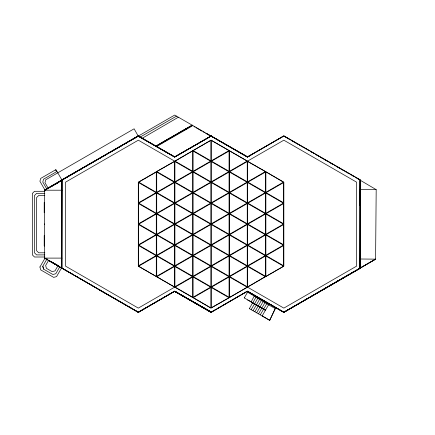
<?xml version="1.0" encoding="UTF-8"?>
<svg xmlns="http://www.w3.org/2000/svg" width="435" height="435" viewBox="0 0 435 435"><rect width="100%" height="100%" fill="white"/><g stroke="black" fill="none" stroke-linecap="round" stroke-linejoin="round"><path stroke-width="0.65" d="M210.915 312.118L210.97 312.412L211.497 312.232L174.609 291.396L210.97 312.412L211.53 312.21L174.712 291.211L178.214 293.19M359.957 205.483L360.18 180.21L376.188 189.633L375.59 259.14L359.973 268.216L360.37 268.221L360.126 180.139L359.778 268.221L283.843 312.232L247.461 291.243L211.182 312.412L174.696 291.184L138.314 312.232L44.484 258.102L44.484 190.204L174.696 115.079L247.461 157.062L283.946 135.889L360.283 179.927L283.74 135.889L247.461 157.062M247.461 291.243L283.843 312.232L360.158 268.161L283.74 312.412L247.357 291.423L247.493 291.184L283.881 312.172L283.74 312.412L360.283 268.373M360.093 259.01L375.59 259.14L360.006 268.248L360.175 180.346M61.977 268.194L61.765 180.112L61.765 268.194L62.363 180.112M247.374 292.293L247.51 292.293M252.871 302.874L252.615 302.771L249.413 308.594M249.587 308.54L249.282 308.632L262.142 315.94L268.612 304.723M265.41 310.15L251.038 301.863M262.316 315.886L269.695 320.296L275.148 308.6M268.661 304.913L275.208 308.524M269.597 320.198L269.792 320.394L262.213 316.093M251.18 309.617L257.884 298.116M260.271 314.858L266.976 303.364M269.792 320.198L275.35 308.6M251.131 301.928L254.176 296.143M247.564 156.877L247.428 157.122L211.04 136.133L174.712 157.089L138.248 136.15L138.384 135.899L174.805 156.823M174.696 157.062L211.258 135.932L174.788 156.85M44.696 257.737L44.484 258.102L61.977 258.102M39.917 267.008L44.93 258.319M47.083 258.792L42.782 266.242L43.554 269.107L52.912 274.512L55.783 273.74L59.764 266.834L57.561 265.437M48.584 260.386L45.648 265.475L46.42 268.341L52.146 271.641L55.011 270.875L57.947 265.785L59.764 266.834M61.585 267.884L56.55 276.606L53.684 277.378L40.683 269.879L39.944 266.959M61.993 268.161L138.205 312.412L140.657 310.802M178.279 117.271L142.169 138.297M100.039 290.395L124.247 304.07M138.493 266.236L156.312 276.519M211.301 140.32L229.12 150.597M156.676 276.725L174.495 287.008M229.479 150.809L247.297 161.086M265.481 171.575L247.673 161.543L247.673 181.808L265.23 171.678M265.845 171.787L283.424 182.173L265.861 192.303L265.861 172.037M193.162 301.879L211.497 312.232L174.712 291.211L138.314 312.232L135.965 310.797L138.433 312.384L174.712 291.211M210.855 307.985L193.303 297.616L210.866 287.486L210.866 307.752M210.806 312.074L211.448 312.205L210.97 312.412M247.439 292.423L244.252 297.942L250.919 301.651M252.664 302.961L256.068 297.067M253.05 310.693L259.7 299.166M254.872 311.743L261.522 300.215M256.688 312.792L263.338 301.265M258.504 313.842L265.154 302.314M250.799 301.721L247.586 300.009M174.685 157.035L138.248 136.15L134.116 128.798L45.746 179.78L44.974 182.651L48.154 188.165M265.187 310.166L265.535 310.063L265.263 310.193M210.937 312.433L211.453 312.259M254.263 296.251L254.094 296.028L268.406 304.81M248.499 156.502L250.837 155.116M48.019 187.925L138.172 135.829M322.009 290.21L329.039 286.121M329.572 285.811L335.961 282.092M337.125 281.412L341.187 279.047M342.35 278.367L343.514 277.693M345.254 276.676L346.418 276.002M347.576 275.328L348.739 274.648M350.485 273.637L351.643 272.957M352.807 272.283L353.965 271.603M284.408 311.906L290.036 308.643M291.162 307.991L295.996 305.185M296.529 304.881L299.052 303.418M300.221 302.738L301.972 301.727M303.141 301.047L307.23 298.676M308.399 298.002L309.562 297.322M310.731 296.648L312.482 295.631M313.651 294.957L314.82 294.277M315.984 293.603L317.74 292.586M318.904 291.912L320.073 291.233M321.242 290.558L322.993 289.541M324.162 288.867L328.246 286.496M329.415 285.822L332.916 283.789M337.005 281.423L338.174 280.744M342.258 278.373L343.427 277.699M345.178 276.682L346.347 276.007M347.516 275.328L348.68 274.654M350.436 273.637L351.6 272.962M352.769 272.283L353.938 271.609M56.98 171.45L43.554 179.193L42.782 182.064L46.752 188.937M44.555 190.242L62.047 180.15M63.222 179.476L64.391 178.796M65.565 178.122L72.02 174.397M73.781 173.38L77.299 171.352M78.474 170.672L82.579 168.307M83.754 167.627L85.51 166.61M86.685 165.936L87.859 165.256M89.034 164.582L90.79 163.565M91.964 162.891L93.139 162.211M94.313 161.537L96.07 160.52M97.244 159.846L98.419 159.167M100.18 158.15L101.35 157.475M102.524 156.796L106.629 154.43M110.74 152.06L114.258 150.026M115.433 149.352L119.538 146.981M120.712 146.307L122.469 145.29M123.643 144.616L127.749 142.245M128.923 141.565L133.034 139.2M134.203 138.52L135.965 137.503M137.139 136.829L138.314 136.15M59.481 181.874L44.626 190.443L44.484 190.204L61.977 190.204M59.899 181.634L61.765 180.552L61.977 180.917M52.265 186.12L53.935 185.152M55.604 184.19L58.154 182.722M140.13 137.117L176.512 116.129M192.167 125.16L155.784 146.155L192.194 125.177M160.738 143.458L169.791 138.074M178.627 133.137L183.01 130.446M183.641 130.244L187.539 127.993M156.725 145.932L157.894 145.257M158.954 144.648L160.771 143.599M160.988 143.474L163.147 142.229M164.218 141.609L165.371 140.945M166.518 140.282L169.971 138.292M171.091 137.645L173.995 135.97L173.853 135.725M178.263 133.507L174.239 135.829L174.098 135.589M179.416 132.844L183.439 130.522M183.918 130.244L188.725 127.471M189.839 126.83L190.954 126.188M162.086 142.919L163.152 142.305M181.759 131.571L182.787 130.897M184.614 129.924L187.246 128.325M156.513 146.573L192.167 126.003M205.755 133.567L206.244 133.284L247.444 156.812L283.843 136.073L290.297 139.874M138.52 202.797L156.083 192.667L138.52 182.537M228.848 150.684L211.285 160.819L211.285 140.554M138.52 223.786L156.083 213.656L138.52 203.526M247.042 161.178L229.479 171.314L229.479 151.048M247.461 161.178L283.843 140.19L356.608 182.173L356.608 266.133L283.843 308.11L247.461 287.122M138.52 244.78L156.083 234.644L138.52 224.514M138.52 265.769L156.083 255.639L138.52 245.503M138.732 266.133L156.29 256.003L156.29 276.263M156.921 276.627L174.484 266.497L174.484 286.757M174.696 287.122L138.314 308.11L65.544 266.133L65.544 182.173L138.314 140.19L174.696 161.178M212.253 311.476L213.422 310.797M214.596 310.122L216.358 309.106M217.533 308.426L218.707 307.752M219.882 307.072L221.638 306.055M222.812 305.381L226.923 303.01M228.098 302.336L232.203 299.965M233.377 299.285L239.832 295.561M241.006 294.887L247.461 291.162L211.095 312.221M360.158 268.205L360.18 179.867M141.832 310.128L148.873 306.082M150.048 305.408L151.217 304.734M152.391 304.06L154.153 303.048M155.328 302.374L156.497 301.7M157.671 301.025L174.696 291.243L211.285 312.352M359.663 268.292L375.59 259.14M174.587 156.877L211.258 135.932M138.243 136.144L138.477 135.916L138.107 135.992M213.781 310.633L214.129 310.47M138.281 136.084L61.873 179.927L138.477 135.916L138.031 136.231M210.844 135.992L211.247 135.889M211.279 136.024L247.58 156.85M138.314 182.379L138.314 202.949M44.832 191.302L34.485 191.302L32.386 193.401L32.386 254.899L34.485 257.003L44.832 257.003M44.832 193.401L36.584 193.401L34.485 195.5L34.485 252.8L36.584 254.899L44.832 254.899M44.832 195.5L38.682 195.5L36.584 197.599L36.584 250.701L38.682 252.8L44.832 252.8M44.555 202.405L44.207 202.405L44.207 212.693L44.555 212.693M44.343 202.824L44.343 207.131M138.314 203.373L138.314 223.943M44.343 207.968L44.343 212.275M44.626 224.079L44.343 224.079L44.626 224.221M138.314 224.362L138.314 244.932M44.555 235.607L44.207 235.607L44.207 245.9L44.555 245.9M44.343 236.026L44.343 240.332M44.343 241.175L44.343 245.481M138.314 245.351L138.314 265.921M360.098 189.491L376.188 189.633M360.028 197.751L360.022 198.034M244.291 297.812L244.378 297.877M140.326 137.264L140.777 137.52M51.939 262.087L53.005 262.696M54.272 263.414L55.343 264.023M48.796 260.543L57.741 265.633M126.596 305.413L125.394 304.728L126.58 305.381M127.743 306.077L129.521 307.099M291.472 140.554L298.508 144.616M299.682 145.29L300.857 145.97M302.619 146.981L303.788 147.661M304.962 148.335L306.137 149.015M307.898 150.026L309.067 150.706M310.242 151.38L312.004 152.397M313.178 153.076L314.347 153.751M315.522 154.43L317.284 155.442M318.458 156.121L319.627 156.796M320.802 157.475L322.563 158.492M323.738 159.167L327.843 161.537M329.018 162.211L332.536 164.245M334.297 165.256L335.467 165.936M336.641 166.61L340.746 168.981M341.921 169.661L343.095 170.335M344.857 171.352L346.026 172.026M347.201 172.706L348.962 173.723M350.137 174.397L351.306 175.071M352.48 175.751L354.242 176.768M355.417 177.442L356.586 178.122M357.76 178.796L359.522 179.813M193.999 126.541L195.152 127.205M196.299 127.868L202.058 131.191M203.21 131.854L204.363 132.517M206.087 133.518L207.239 134.181M208.392 134.845L209.545 135.508M193.303 150.684L210.866 160.819L210.866 140.554M174.12 156.73L138.314 136.182M156.921 171.678L174.484 181.808L174.484 161.543L156.714 171.553M283.424 266.133L265.861 256.003L265.861 276.263M247.042 287.122L229.479 276.992L229.479 297.252M248.586 292.755L253.436 295.55M252.735 302.842L265.263 310.171M250.919 301.792L265.519 310.215M228.848 297.616L211.285 287.486L211.285 307.752L229.076 297.73M179.389 293.87L183.494 296.24M184.668 296.915L186.43 297.931M187.605 298.611L188.779 299.285M189.954 299.965L194.059 302.336M195.233 303.01L196.995 304.027M198.17 304.701L202.275 307.072M203.45 307.752L209.904 311.476M55.887 264.197L57.056 264.866M44.555 258.058L73.787 274.925M74.95 275.6L79.067 277.97L74.918 275.605M82.003 279.667L80.23 278.645L84.325 281.053L83.167 280.336M85.51 281.69L87.277 282.712M88.446 283.381L89.626 284.066M90.79 284.735L94.906 287.111M96.657 288.122L97.837 288.802M99.006 289.476L110.74 296.246M111.909 296.92L116.02 299.291M117.189 299.965L121.3 302.336M122.469 303.016L124.236 304.027M127.749 306.061L129.51 307.077M73.776 274.942L62.064 268.205M85.445 281.701L100.142 290.21M165.479 151.782L166.627 152.451M283.62 266.258L265.801 276.54M210.893 140.293L193.08 150.575M192.716 150.787L175.115 161.178L192.678 171.314L192.678 151.048M247.624 287.029L265.23 276.627L247.673 266.497L247.673 286.757M247.259 287.241L229.441 297.518M61.993 180.139L55.93 169.628L40.683 178.426L39.917 181.292L45.262 190.563M55.506 169.873L56.104 170.911M42.815 266.187L43.603 269.14M44.343 202.405L44.343 212.693M44.343 235.607L44.343 245.9M48.861 260.424L48.725 260.668L57.67 265.752L57.811 265.508L48.861 260.424M211.078 140.19L138.314 182.173L138.314 266.133L211.078 308.11L283.843 266.133L283.843 182.173L211.078 140.19M156.29 172.037L138.732 182.173L156.29 192.303L156.29 172.037M174.272 182.173L156.714 192.303L156.714 172.037L174.272 182.173M192.466 171.678L174.903 181.808L174.903 161.543L192.466 171.678M210.66 161.178L193.096 171.314L193.096 151.048L210.66 161.178M156.29 193.031L138.732 203.161L156.29 213.291L156.29 193.031M174.484 182.537L156.921 192.667L174.484 202.797L174.484 182.537M192.678 172.037L175.115 182.173L192.678 192.303L192.678 172.037M210.866 161.543L193.303 171.678L210.866 181.808L210.866 161.543M229.06 151.048L211.497 161.178L229.06 171.314L229.06 151.048M174.272 203.161L156.714 213.291L156.714 193.031L174.272 203.161M192.466 192.667L174.903 202.797L174.903 182.537L192.466 192.667M210.66 182.173L193.096 192.303L193.096 172.037L210.66 182.173M228.848 171.678L211.285 181.808L211.285 161.543L228.848 171.678M156.29 214.02L138.732 224.15L156.29 234.286L156.29 214.02M174.484 203.526L156.921 213.656L174.484 223.786L174.484 203.526M192.678 193.031L175.115 203.161L192.678 213.291L192.678 193.031M210.866 182.537L193.303 192.667L210.866 202.797L210.866 182.537M229.06 172.037L211.497 182.173L229.06 192.303L229.06 172.037M247.249 161.543L229.691 171.678L247.249 181.808L247.249 161.543M174.272 224.15L156.714 234.286L156.714 214.02L174.272 224.15M192.466 213.656L174.903 223.786L174.903 203.526L192.466 213.656M210.66 203.161L193.096 213.291L193.096 193.031L210.66 203.161M228.848 192.667L211.285 202.797L211.285 182.537L228.848 192.667M247.042 182.173L229.479 192.303L229.479 172.037L247.042 182.173M156.29 235.009L138.732 245.144L156.29 255.274L156.29 235.009M174.484 224.514L156.921 234.644L174.484 244.78L174.484 224.514M192.678 214.02L175.115 224.15L192.678 234.286L192.678 214.02M210.866 203.526L193.303 213.656L210.866 223.786L210.866 203.526M229.06 193.031L211.497 203.161L229.06 213.291L229.06 193.031M247.249 182.537L229.691 192.667L247.249 202.797L247.249 182.537M265.442 172.037L247.879 182.173L265.442 192.303L265.442 172.037M174.272 245.144L156.714 255.274L156.714 235.009L174.272 245.144M192.466 234.644L174.903 244.78L174.903 224.514L192.466 234.644M210.66 224.15L193.096 234.286L193.096 214.02L210.66 224.15M228.848 213.656L211.285 223.786L211.285 203.526L228.848 213.656M247.042 203.161L229.479 213.291L229.479 193.031L247.042 203.161M265.23 192.667L247.673 202.797L247.673 182.537L265.23 192.667M174.484 245.503L156.921 255.639L174.484 265.769L174.484 245.503M192.678 235.009L175.115 245.144L192.678 255.274L192.678 235.009M210.866 224.514L193.303 234.644L210.866 244.78L210.866 224.514M229.06 214.02L211.497 224.15L229.06 234.286L229.06 214.02M247.249 203.526L229.691 213.656L247.249 223.786L247.249 203.526M265.442 193.031L247.879 203.161L265.442 213.291L265.442 193.031M283.631 182.537L266.073 192.667L283.631 202.797L283.631 182.537M174.272 266.133L156.714 276.263L156.714 256.003L174.272 266.133M192.466 255.639L174.903 265.769L174.903 245.503L192.466 255.639M210.66 245.144L193.096 255.274L193.096 235.009L210.66 245.144M228.848 234.644L211.285 244.78L211.285 224.514L228.848 234.644M247.042 224.15L229.479 234.286L229.479 214.02L247.042 224.15M265.23 213.656L247.673 223.786L247.673 203.526L265.23 213.656M283.424 203.161L265.861 213.291L265.861 193.031L283.424 203.161M192.678 256.003L175.115 266.133L192.678 276.263L192.678 256.003M210.866 245.503L193.303 255.639L210.866 265.769L210.866 245.503M229.06 235.009L211.497 245.144L229.06 255.274L229.06 235.009M247.249 224.514L229.691 234.644L247.249 244.78L247.249 224.514M265.442 214.02L247.879 224.15L265.442 234.286L265.442 214.02M283.631 203.526L266.073 213.656L283.631 223.786L283.631 203.526M192.466 276.627L174.903 286.757L174.903 266.497L192.466 276.627M210.66 266.133L193.096 276.263L193.096 256.003L210.66 266.133M228.848 255.639L211.285 265.769L211.285 245.503L228.848 255.639M247.042 245.144L229.479 255.274L229.479 235.009L247.042 245.144M265.23 234.644L247.673 244.78L247.673 224.514L265.23 234.644M283.424 224.15L265.861 234.286L265.861 214.02L283.424 224.15M192.678 276.992L175.115 287.122L192.678 297.252L192.678 276.992M210.866 266.497L193.303 276.627L210.866 286.757L210.866 266.497M229.06 256.003L211.497 266.133L229.06 276.263L229.06 256.003M247.249 245.503L229.691 255.639L247.249 265.769L247.249 245.503M265.442 235.009L247.879 245.144L265.442 255.274L265.442 235.009M283.631 224.514L266.073 234.644L283.631 244.78L283.631 224.514M210.66 287.122L193.096 297.252L193.096 276.992L210.66 287.122M228.848 276.627L211.285 286.757L211.285 266.497L228.848 276.627M247.042 266.133L229.479 276.263L229.479 256.003L247.042 266.133M265.23 255.639L247.673 265.769L247.673 245.503L265.23 255.639M283.424 245.144L265.861 255.274L265.861 235.009L283.424 245.144M229.06 276.992L211.497 287.122L229.06 297.252L229.06 276.992M247.249 266.497L229.691 276.627L247.249 286.757L247.249 266.497M265.442 256.003L247.879 266.133L265.442 276.263L265.442 256.003M283.631 245.503L266.073 255.639L283.631 265.769L283.631 245.503M131.865 308.448L130.679 307.762L131.859 308.431M134.796 310.133L133.028 309.111L134.79 310.122"/></g></svg>
